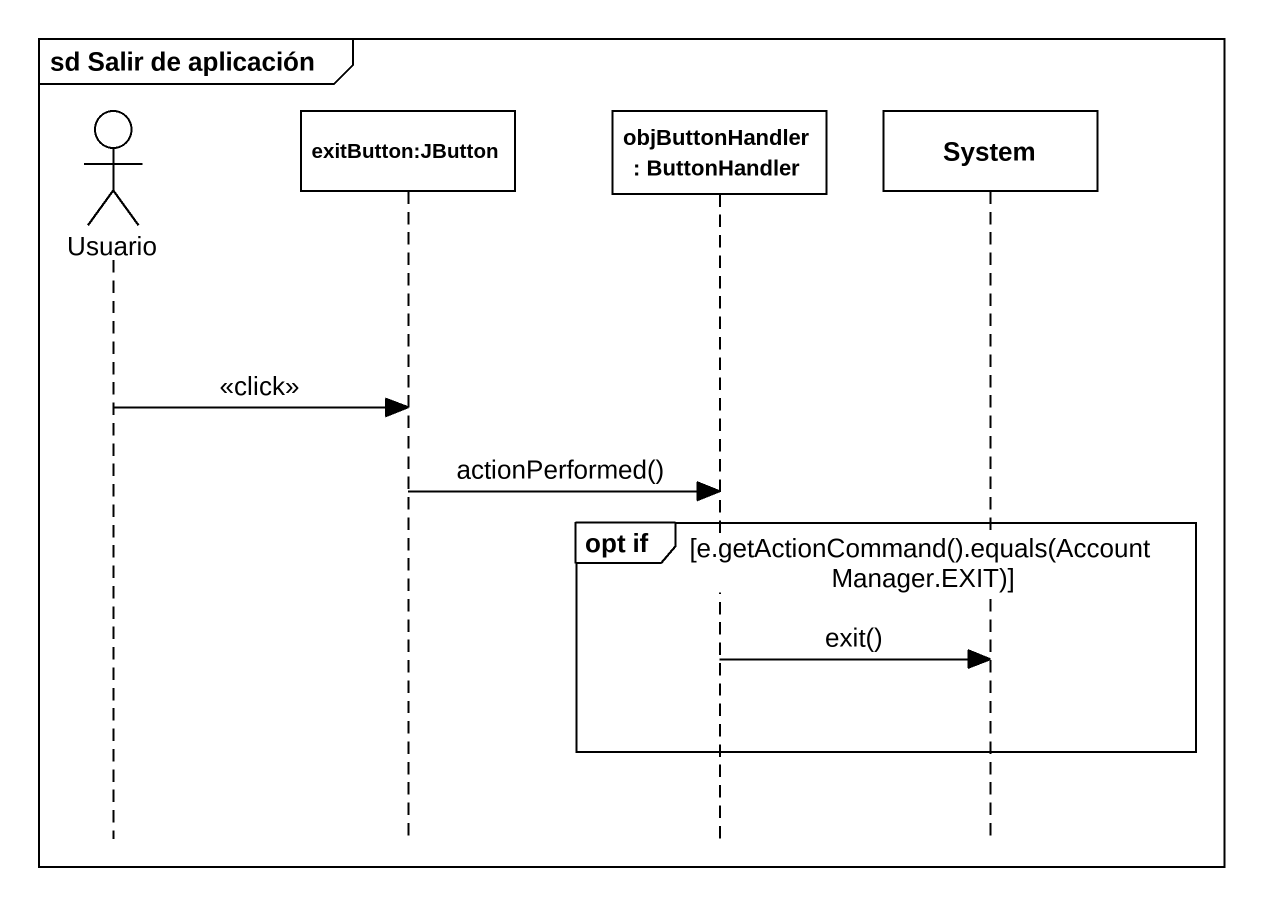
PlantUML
@startuml
mainframe sd Salir de aplicación
hide footbox
actor Usuario
participant "exitButton:JButton" as exitButton_JButton
participant "objButtonHandler : ButtonHandler" as objButtonHandler
participant System

Usuario -> exitButton_JButton : <<click>>
exitButton_JButton -> objButtonHandler : actionPerformed()
group opt if [e.getActionCommand().equals(AccountManager.EXIT)]
  objButtonHandler -> System : exit()
end
@enduml
